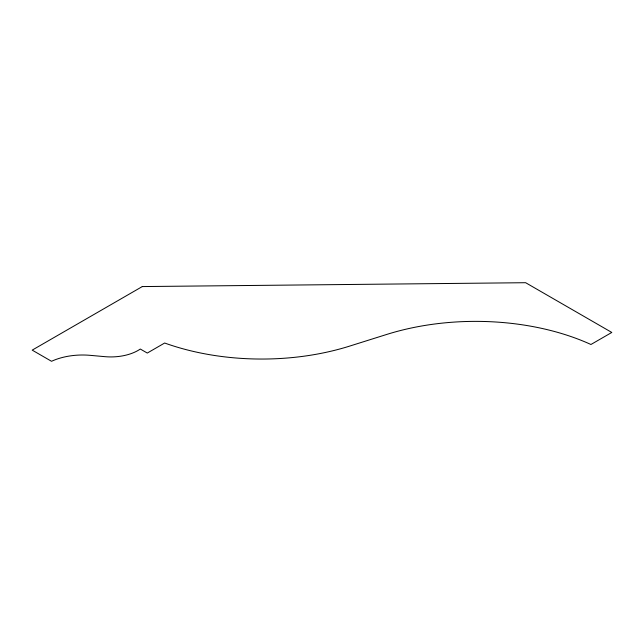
<?xml version="1.0" encoding="UTF-8"?>
<svg xmlns="http://www.w3.org/2000/svg" width="644" height="644" viewBox="0 0 644 644"><rect width="100%" height="100%" fill="white"/><g stroke="black" fill="none" stroke-linecap="round" stroke-linejoin="round"><path stroke-width="0.97" d="M142.284 286.572L32.2 350.127L51.528 361.292A49.749 28.722 0 0 1 90.224 355.343L104.908 356.663A38.648 22.315 0 0 0 140.328 349.04L147.283 353.057L164.663 343.019A183.604 106.002 0 0 0 349.491 346.15L386.746 334.437A185.987 107.379 0 0 1 590.942 344.492L611.8 332.449L525.641 282.708L142.284 286.572"/></g></svg>
